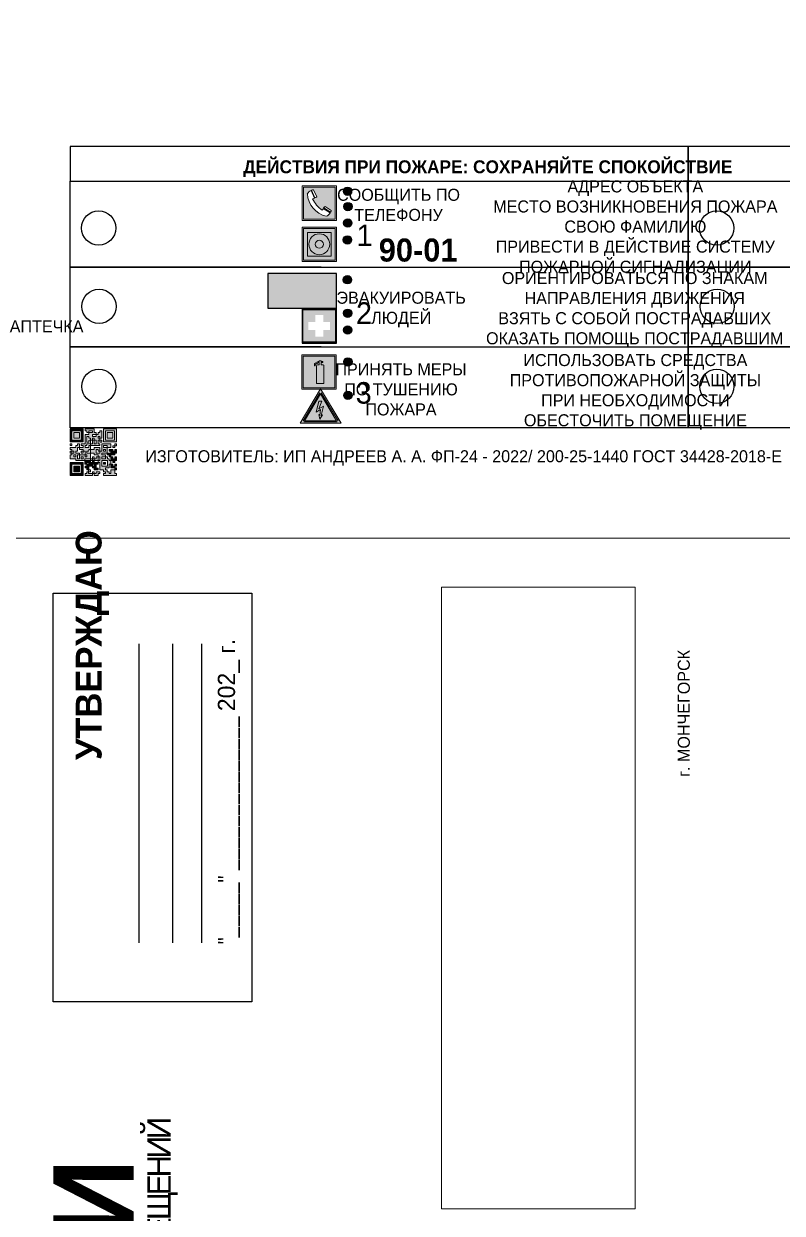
# Model space of a CAD drawing. Header units: millimetres. Extents: x 13810 to 67229, y 12374 to 21950.
# Drawn here: x 27291.2 to 27467.6, y 14785.5 to 15062 of the extents above; entities that cross this region are included whole.
import ezdxf

# ---------------------------------------------------------------- set-up
doc = ezdxf.new("R2010")
doc.units = ezdxf.units.MM
doc.styles.add('обычный', font='arial.ttf')
picture_1 = doc.add_image_def('image1.jpg', size_in_pixel=(337, 105))

# ---------------------------------------------------------------- blocks, each defined once
blk = doc.blocks.new('A$C3E6D3DDE')
at = {"lineweight": 5}
h = blk.add_hatch(color=40, dxfattribs=at)
h.paths.add_polyline_path([(24.1, 1.45), (16.46, -11.35), (31.74, -11.35)])
h.paths.add_polyline_path([(24.09, -0.46), (30.03, -10.41), (18.14, -10.41)], flags=16)
h.paths.add_polyline_path([(24.54, -3.08), (23.41, -6.02), (25.13, -5.01), (24.33, -8.5), (24.82, -8.27), (23.79, -9.86), (23.4, -8.04), (23.8, -8.43), (24.04, -6.29), (22.39, -7.25), (23.44, -3.08)], flags=0)
h = blk.add_hatch(color=256, dxfattribs=at)
h.paths.add_polyline_path([(24.37, 0.03, 0.567511), (23.82, 0.03), (17.59, -10.4, 0.582454), (17.86, -10.88), (30.32, -10.88, 0.582149), (30.6, -10.4)])
h.paths.add_polyline_path([(24.09, -0.46), (18.14, -10.41), (30.03, -10.41)], flags=16)
h.paths.add_polyline_path([(24.54, -3.08), (23.41, -6.02), (25.13, -5.01), (24.33, -8.5), (24.82, -8.27), (23.79, -9.86), (23.4, -8.04), (23.8, -8.43), (24.04, -6.29), (22.39, -7.25), (23.44, -3.08)], flags=0)
h = blk.add_hatch(color=40, dxfattribs=at)
h.paths.add_polyline_path([(24.09, -0.46), (18.14, -10.41), (30.03, -10.41)])
h.paths.add_polyline_path([(24.82, -8.27), (23.79, -9.86), (23.4, -8.04), (23.8, -8.43), (24.04, -6.29), (22.39, -7.25), (23.44, -3.08), (24.54, -3.08), (23.41, -6.02), (25.13, -5.01), (24.33, -8.5)], flags=16)
at = {"color": 40, "lineweight": 5}
for p, q in [((16.46, -11.35), (24.1, 1.45)), ((24.1, 1.45), (31.74, -11.35))]:
    blk.add_line(p, q, dxfattribs=at)
at = {"lineweight": 5}
for p, q in [((17.59, -10.4), (23.82, 0.03)), ((24.37, 0.03), (30.6, -10.4)), ((18.14, -10.41), (24.09, -0.46)), ((23.44, -3.08), (22.39, -7.25)), ((23.41, -6.02), (24.54, -3.08)), ((24.54, -3.08), (23.44, -3.08)), ((24.09, -0.46), (30.03, -10.41)), ((22.39, -7.25), (24.04, -6.29)), ((23.8, -8.43), (23.4, -8.04)), ((23.4, -8.04), (23.79, -9.86)), ((25.13, -5.01), (23.41, -6.02)), ((23.79, -9.86), (24.82, -8.27)), ((24.04, -6.29), (23.8, -8.43)), ((24.33, -8.5), (25.13, -5.01)), ((24.82, -8.27), (24.33, -8.5)), ((17.86, -10.88), (30.32, -10.88)), ((18.14, -10.41), (30.03, -10.41))]:
    blk.add_line(p, q, dxfattribs=at)
at = {"color": 50, "lineweight": 5}
blk.add_line((31.74, -11.35), (16.46, -11.35), dxfattribs=at)
blk = doc.blocks.new('A$C456E1F9C')
at = {"lineweight": 5}
h = blk.add_hatch(color=242, dxfattribs=at)
h.paths.add_polyline_path([(0.51, -1.47), (0.51, -13.26), (12.29, -13.26), (12.29, -1.47)])
h.paths.add_polyline_path([(5.42, -4.95, -0.254479), (4.78, -5.4), (3.52, -2.53, -0.209735), (4.23, -2.4)], flags=16)
h.paths.add_polyline_path([(8.53, -8.6), (10.87, -10.17), (10.54, -10.76), (8.03, -9.13, -0.192251)], flags=16)
h.paths.add_polyline_path([(4.61, -5.49, 0.005518), (3.87, -5.72, 0.128647), (7.49, -10.01, 0.00809), (7.83, -9.33), (10.47, -10.97, -0.16736), (8.99, -12.25, -0.327862), (1.95, -3.95, -0.166952), (3.36, -2.62)], flags=16)
at = {"color": 242, "lineweight": 5}
for p, q in [((0, -13.77), (0, -0.97)), ((12.8, -0.97), (0, -0.97)), ((4.61, -5.49), (3.36, -2.62)), ((3.52, -2.53), (4.78, -5.4)), ((4.23, -2.4), (5.42, -4.95)), ((12.8, -13.77), (12.8, -0.97)), ((10.81, -10.12), (8.53, -8.6)), ((7.83, -9.33), (10.47, -10.97)), ((8.03, -9.13), (10.54, -10.76)), ((10.54, -10.76), (10.8, -10.3)), ((10.8, -10.3), (10.81, -10.12)), ((0, -13.77), (12.8, -13.77))]:
    blk.add_line(p, q, dxfattribs=at)
blk.add_lwpolyline([(0.51, -1.47), (12.29, -1.47), (12.29, -13.26), (0.51, -13.26)], close=True, dxfattribs=at)
for centre, radius, start, end in [((4.59, -5.34), 2.99, 114.2845, 152.1974), ((11.12, -3.31), 9.19, 183.9915, 256.6009), ((4.02, -3.27), 0.891, 76.3284, 123.7092), ((14.98, -39.1), 35.17, 107.1487, 108.4135), ((13.86, -0.94), 11.08, 205.5536, 234.8762), ((4.68, -4.59), 0.824, 276.9621, 334.0723), ((8.94, -9.5), 0.989, 114.4092, 157.9388), ((-13.31, 0.8), 23.44, 332.5487, 334.4027), ((7.87, -9.46), 3, 291.9291, 329.9329)]:
    blk.add_arc(centre, radius, start, end, dxfattribs=at)
blk = doc.blocks.new('A$C54414219')
at = {"true_color": 0xffffff}
h = blk.add_hatch(color=7, dxfattribs=at)
h.paths.add_polyline_path([(2.39, -9.45), (2.39, -18.3), (11.23, -18.3), (11.23, -9.45)], flags=0)
h.paths.add_polyline_path([(10.71, -13.87, -1), (2.92, -13.87, -1)], flags=0)
h.paths.add_polyline_path([(8.3, -13.87, -1), (5.33, -13.87, -1)], flags=0)
h.paths.add_polyline_path([(0.41, -7.47), (0.41, -20.27), (13.21, -20.27), (13.21, -7.47)])
h.paths.add_polyline_path([(0.92, -19.77), (12.71, -19.77), (12.71, -7.98), (0.92, -7.98)], flags=16)
h.paths.add_polyline_path([(11.23, -9.45), (11.23, -18.3), (2.39, -18.3), (2.39, -9.45)], flags=0)
at = {"lineweight": 5}
h = blk.add_hatch(color=242, dxfattribs=at)
h.paths.add_polyline_path([(12.71, -7.98), (0.92, -7.98), (0.92, -19.77), (12.71, -19.77)])
h.paths.add_polyline_path([(11.23, -18.3), (2.39, -18.3), (2.39, -9.45), (11.23, -9.45)], flags=16)
h.paths.add_polyline_path([(10.71, -13.87, -1), (2.92, -13.87, -1)], flags=0)
h.paths.add_polyline_path([(8.3, -13.87, -1), (5.33, -13.87, -1)], flags=0)
at = {"true_color": 0xffffff}
h = blk.add_hatch(color=7, dxfattribs=at)
h.paths.add_polyline_path([(2.39, -9.45), (2.39, -18.3), (11.23, -18.3), (11.23, -9.45)])
h.paths.add_polyline_path([(10.71, -13.87, -1), (2.92, -13.87, -1)], flags=16)
h.paths.add_polyline_path([(8.3, -13.87, -1), (5.33, -13.87, -1)], flags=0)
at = {"lineweight": 5}
h = blk.add_hatch(color=242, dxfattribs=at)
h.paths.add_polyline_path([(2.92, -13.87, 1), (10.71, -13.87, 1)])
h.paths.add_polyline_path([(8.3, -13.87, -1), (5.33, -13.87, -1)], flags=16)
at = {"color": 242, "lineweight": 5}
for p, q in [((0.41, -20.27), (0.41, -7.47)), ((0.41, -7.47), (13.21, -7.47)), ((0.41, -7.47), (13.21, -7.47)), ((13.21, -20.27), (13.21, -7.47)), ((0.41, -20.27), (13.21, -20.27))]:
    blk.add_line(p, q, dxfattribs=at)
for points in [[(0.92, -7.98), (12.71, -7.98), (12.71, -19.77), (0.92, -19.77)], [(2.39, -9.45), (11.23, -9.45), (11.23, -18.3), (2.39, -18.3)]]:
    blk.add_lwpolyline(points, close=True, dxfattribs=at)
for radius in [3.89, 1.49]:
    blk.add_circle((6.81, -13.87), radius, dxfattribs=at)
blk = doc.blocks.new('A$C32E8229D')
at = {"true_color": 0xffffff}
blk.add_hatch(color=7, dxfattribs=at).paths.add_polyline_path([(0, 0), (0, -8), (16, -8), (16, 0)])
h = blk.add_hatch(color=126)
h.paths.add_polyline_path([(0.2, -0.2), (15.8, -0.2), (15.8, -7.8), (0.2, -7.8)])
h.paths.add_polyline_path([(13.49, -2.05), (12.08, -2.05), (11.37, -2.63, 0.162397), (11.29, -2.84), (11.29, -3.63), (10.35, -3.63), (10.35, -4.05), (11.68, -4.05), (11.68, -3.48), (12.26, -4.28), (11.29, -5.1), (11.29, -6.78), (11.85, -6.78), (11.85, -5.44), (12.8, -4.64), (12.8, -5.94), (14.46, -5.94), (14.46, -5.39), (13.45, -5.39), (13.45, -3.97), (12.46, -2.59), (13.15, -2.59), (13.69, -3.34), (14.18, -3)], flags=16)
h.paths.add_polyline_path([(10.74, -1.82, 1), (11.8, -1.82, 1)], flags=16)
h.paths.add_polyline_path([(9.39, -3.59), (5.99, -3.59), (6.56, -3.03), (5.91, -3.03), (5.1, -3.83), (5.91, -4.64), (6.56, -4.64), (5.99, -4.09), (9.39, -4.09)], flags=16)
h.paths.add_polyline_path([(4.29, -1.08), (1.72, -1.08), (1.72, -6.6), (4.29, -6.6)], flags=16)
at = {"color": 126}
blk.add_lwpolyline([(16, -8), (0, -8), (0, 0), (16, 0)], close=True, dxfattribs=at)
blk = doc.blocks.new('A$C18900ED3')
h = blk.add_hatch(color=126)
h.paths.add_polyline_path([(-0.18, -0.18), (-7.02, -0.18), (-7.02, -7.02), (-0.18, -7.02)])
h.paths.add_polyline_path([(-5.89, -4.46), (-5.89, -2.77), (-4.46, -2.77), (-4.46, -1.31), (-2.77, -1.31), (-2.77, -2.77), (-1.33, -2.77), (-1.33, -4.46), (-2.77, -4.46), (-2.77, -5.89), (-4.46, -5.89), (-4.46, -4.46)], flags=16)
at = {"color": 126}
for p, q in [((-7.2, 0), (-7.2, -7.2)), ((0, 0), (-7.2, 0)), ((0, -7.2), (0, 0)), ((-7.02, -7.02), (-7.02, -0.18)), ((-7.02, -0.18), (-0.18, -0.18)), ((-0.18, -0.18), (-0.18, -7.02)), ((-7.2, -7.2), (0, -7.2)), ((-0.18, -7.02), (-7.02, -7.02))]:
    blk.add_line(p, q, dxfattribs=at)
blk = doc.blocks.new('A$C3AD82952')
at = {"true_color": 0xf5f5ff}
h = blk.add_hatch(color=7, dxfattribs=at)
h.dxf.hatch_style = 1
h.paths.add_polyline_path([(8.21, 8.73, 0.414214), (7.89, 9.05), (7.22, 9.05), (7.22, 9.92), (7.59, 9.92, 1), (7.57, 10.36), (7.22, 10.36), (7.22, 10.6), (6.43, 10.6), (6.43, 10.36), (6.01, 10.36), (4.74, 9.59), (4.74, 8.69), (4.98, 8.73), (4.98, 9.26), (6.12, 9.91), (6.43, 9.91), (6.43, 9.05), (5.76, 9.05, 0.414214), (5.44, 8.73), (5.44, 2.2), (8.21, 2.2)], flags=0)
h.paths.add_polyline_path([(12.8, 12.8), (0, 12.8), (0, 0), (12.8, 0)])
h.paths.add_polyline_path([(0.51, 12.29), (12.29, 12.29), (12.29, 0.51), (0.51, 0.51)], flags=16)
h.paths.add_polyline_path([(4.74, 9.59), (6.01, 10.36), (6.43, 10.36), (6.43, 10.6), (7.22, 10.6), (7.22, 10.36), (7.59, 10.36, -0.94586), (7.59, 9.92), (7.22, 9.92), (7.22, 9.05), (7.89, 9.05, -0.414214), (8.21, 8.73), (8.21, 2.2), (5.44, 2.2), (5.44, 8.73, -0.414214), (5.76, 9.05), (6.43, 9.05), (6.43, 9.91), (6.12, 9.91), (4.98, 9.26), (4.98, 8.73), (4.74, 8.69)], flags=0)
h = blk.add_hatch(color=242)
h.dxf.hatch_style = 1
h.paths.add_polyline_path([(12.29, 12.29), (0.51, 12.29), (0.51, 0.51), (12.29, 0.51)])
h.paths.add_polyline_path([(4.74, 8.69), (4.74, 9.59), (6.01, 10.36), (6.43, 10.36), (6.43, 10.6), (7.22, 10.6), (7.22, 10.36), (7.59, 10.36, -0.94586), (7.59, 9.92), (7.22, 9.92), (7.22, 9.05), (7.89, 9.05, -0.414214), (8.21, 8.73), (8.21, 2.2), (5.44, 2.2), (5.44, 8.73, -0.414214), (5.76, 9.05), (6.43, 9.05), (6.43, 9.91), (6.12, 9.91), (4.98, 9.26), (4.98, 8.73)], flags=16)
h = blk.add_hatch(color=7, dxfattribs=at)
h.dxf.hatch_style = 1
h.paths.add_polyline_path([(8.21, 8.73, 0.414214), (7.89, 9.05), (7.22, 9.05), (7.22, 9.92), (7.59, 9.92, 1), (7.57, 10.36), (7.22, 10.36), (7.22, 10.6), (6.43, 10.6), (6.43, 10.36), (6.01, 10.36), (4.74, 9.59), (4.74, 8.69), (4.98, 8.73), (4.98, 9.26), (6.12, 9.91), (6.43, 9.91), (6.43, 9.05), (5.76, 9.05, 0.414214), (5.44, 8.73), (5.44, 2.2), (8.21, 2.2)])
at = {"color": 242, "lineweight": 5}
for p, q in [((0, 0), (0, 12.8)), ((0, 12.8), (12.8, 12.8)), ((6.01, 10.36), (4.74, 9.59)), ((4.74, 9.59), (4.74, 8.69)), ((4.98, 9.26), (6.12, 9.91)), ((4.98, 8.73), (4.98, 9.26)), ((5.76, 9.05), (6.43, 9.05)), ((6.01, 10.36), (6.43, 10.36)), ((6.12, 9.91), (6.43, 9.91)), ((7.22, 10.6), (6.43, 10.6)), ((6.43, 10.6), (6.43, 10.36)), ((6.43, 9.91), (6.43, 9.05)), ((7.22, 10.36), (7.22, 10.6)), ((7.59, 10.36), (7.22, 10.36)), ((7.22, 9.05), (7.22, 9.92)), ((7.59, 9.92), (7.22, 9.92)), ((7.89, 9.05), (7.22, 9.05)), ((12.8, 0), (12.8, 12.8)), ((4.74, 8.69), (4.98, 8.73)), ((5.44, 2.2), (5.44, 8.73)), ((8.21, 2.2), (8.21, 8.73)), ((0, 0), (12.8, 0)), ((5.44, 2.2), (8.21, 2.2))]:
    blk.add_line(p, q, dxfattribs=at)
blk.add_lwpolyline([(0.51, 12.29), (12.29, 12.29), (12.29, 0.51), (0.51, 0.51)], close=True, dxfattribs=at)
for centre, radius, start, end in [((5.76, 8.73), 0.32, 90, 180), ((7.58, 10.14), 0.223, 273.1875, 86.8125), ((7.89, 8.73), 0.32, 0, 90)]:
    blk.add_arc(centre, radius, start, end, dxfattribs=at)
blk = doc.blocks.new('QR')
at = {"lineweight": 0}
h = blk.add_hatch(color=256, dxfattribs=at)
h.dxf.hatch_style = 1
h.paths.add_polyline_path([(9241.16, 2687.38), (9242.01, 2687.38), (9242.01, 2687.83), (9241.59, 2687.83), (9241.59, 2688.68), (9239.45, 2688.68), (9239.45, 2688.25), (9239.86, 2688.25), (9239.86, 2687.83), (9240.29, 2687.83), (9240.29, 2688.25), (9241.16, 2688.25), (9241.16, 2687.83), (9240.29, 2687.83), (9240.29, 2687.38), (9239.45, 2687.38), (9239.45, 2685.22), (9238.57, 2685.22), (9238.57, 2684.8), (9239.02, 2684.8), (9239.02, 2684.37), (9238.13, 2684.37), (9238.13, 2683.92), (9239.02, 2683.92), (9239.02, 2683.5), (9239.44, 2683.5), (9239.44, 2682.64), (9239.87, 2682.64), (9239.87, 2682.18), (9239.44, 2682.18), (9239.44, 2682.64), (9238.13, 2682.64), (9238.13, 2681.76), (9237.71, 2681.76), (9237.71, 2682.64), (9238.13, 2682.64), (9238.13, 2683.07), (9237.27, 2683.07), (9237.27, 2683.51), (9237.71, 2683.51), (9237.71, 2684.37), (9238.13, 2684.37), (9238.13, 2685.22), (9237.71, 2685.22), (9237.71, 2684.8), (9237.28, 2684.8), (9237.28, 2684.38), (9235.98, 2684.38), (9235.98, 2683.92), (9236.4, 2683.92), (9236.4, 2683.49), (9236.84, 2683.49), (9236.84, 2683.07), (9236.4, 2683.07), (9236.4, 2682.64), (9235.98, 2682.64), (9235.98, 2681.76), (9237.29, 2681.76), (9237.29, 2681.33), (9239.43, 2681.33), (9239.43, 2681.76), (9240.74, 2681.76), (9240.74, 2683.05), (9239.87, 2683.05), (9239.87, 2683.5), (9240.29, 2683.5), (9240.29, 2683.91), (9240.74, 2683.91), (9240.74, 2684.81), (9240.29, 2684.81), (9240.29, 2684.79), (9240.29, 2684.37), (9239.45, 2684.37), (9239.45, 2684.8), (9239.87, 2684.8), (9239.87, 2685.21), (9240.74, 2685.21), (9240.74, 2686.1), (9240.29, 2686.1), (9240.29, 2685.64), (9239.86, 2685.64), (9239.86, 2686.95), (9240.29, 2686.95), (9240.29, 2686.52), (9240.74, 2686.52), (9240.74, 2686.1), (9241.16, 2686.1), (9241.16, 2686.53), (9241.59, 2686.53), (9241.59, 2686.1), (9242.02, 2686.1), (9242.02, 2685.21), (9241.59, 2685.21), (9241.59, 2686.1), (9241.16, 2686.1), (9241.16, 2685.21), (9240.74, 2685.21), (9240.74, 2684.81), (9242.89, 2684.81), (9242.89, 2685.22), (9242.47, 2685.22), (9242.47, 2686.11), (9242.89, 2686.11), (9242.89, 2686.52), (9242.46, 2686.52), (9242.46, 2686.95), (9242.89, 2686.95), (9242.89, 2686.52), (9243.32, 2686.52), (9243.32, 2688.26), (9242.9, 2688.26), (9242.9, 2687.83), (9242.47, 2687.83), (9242.47, 2687.38), (9242.01, 2687.38), (9242.01, 2686.94), (9241.16, 2686.94)])
h.paths.add_polyline_path([(9239.02, 2682.18), (9239.02, 2681.76), (9238.54, 2681.76), (9238.54, 2682.18)], flags=16)
h.paths.add_polyline_path([(9237.27, 2682.65), (9237.27, 2682.19), (9236.83, 2682.19), (9236.83, 2682.65)], flags=16)
h = blk.add_hatch(color=256, dxfattribs=at)
h.dxf.hatch_style = 1
h.paths.add_polyline_path([(9238.15, 2687.83), (9236.83, 2687.83), (9236.83, 2686.52), (9238.15, 2686.52)], flags=0)
h.paths.add_polyline_path([(9239.01, 2685.65), (9239.01, 2688.68), (9235.98, 2688.68), (9235.98, 2685.65)])
h.paths.add_polyline_path([(9236.41, 2686.1), (9236.41, 2688.26), (9238.56, 2688.26), (9238.56, 2686.1)], flags=16)
h.paths.add_polyline_path([(9236.83, 2686.52), (9236.83, 2687.83), (9238.15, 2687.83), (9238.15, 2686.52)], flags=0)
h = blk.add_hatch(color=256, dxfattribs=at)
h.dxf.hatch_style = 1
h.paths.add_polyline_path([(9238.15, 2686.52), (9238.15, 2687.83), (9236.83, 2687.83), (9236.83, 2686.52)])
h.paths.add_polyline_path([(9245.91, 2686.52), (9245.91, 2687.83), (9244.59, 2687.83), (9244.59, 2686.52)], flags=0)
h.paths.add_polyline_path([(9246.77, 2685.65), (9246.77, 2688.68), (9243.74, 2688.68), (9243.74, 2685.65)])
h.paths.add_polyline_path([(9244.17, 2686.1), (9244.17, 2688.26), (9246.32, 2688.26), (9246.32, 2686.1)], flags=16)
h.paths.add_polyline_path([(9244.59, 2686.52), (9244.59, 2687.83), (9245.91, 2687.83), (9245.91, 2686.52)], flags=0)
h = blk.add_hatch(color=256, dxfattribs=at)
h.dxf.hatch_style = 1
h.paths.add_polyline_path([(9243.32, 2686.11), (9242.89, 2686.11), (9242.89, 2685.64), (9243.32, 2685.64)])
h.paths.add_polyline_path([(9239.02, 2683.07), (9239.02, 2683.5), (9238.56, 2683.5), (9238.56, 2683.07)])
h.paths.add_polyline_path([(9236.4, 2684.8), (9236.4, 2685.22), (9235.98, 2685.22), (9235.98, 2684.8)])
h.paths.add_polyline_path([(9236.4, 2683.07), (9236.4, 2683.49), (9235.98, 2683.49), (9235.98, 2683.07)])
h = blk.add_hatch(color=256, dxfattribs=at)
h.dxf.hatch_style = 1
h.paths.add_polyline_path([(9240.75, 2681.76), (9240.75, 2681.35), (9241.17, 2681.35), (9241.17, 2681.76)])
h.paths.add_polyline_path([(9241.6, 2682.18), (9241.17, 2682.18), (9241.17, 2681.76), (9241.6, 2681.76)])
h.paths.add_polyline_path([(9242.47, 2681.34), (9242.47, 2682.19), (9242.02, 2682.19), (9242.02, 2681.76), (9241.6, 2681.76), (9241.6, 2681.34)])
h.paths.add_polyline_path([(9239.87, 2678.3), (9239.44, 2678.3), (9239.44, 2677.89), (9241.17, 2677.89), (9241.17, 2678.3), (9240.28, 2678.3), (9240.28, 2678.73), (9239.87, 2678.73)])
h.paths.add_polyline_path([(9240.75, 2678.73), (9240.75, 2679.19), (9240.28, 2679.19), (9240.28, 2678.73)])
h.paths.add_polyline_path([(9241.6, 2678.73), (9241.17, 2678.73), (9241.17, 2678.3), (9241.6, 2678.3)])
h.paths.add_polyline_path([(9242.02, 2678.3), (9241.6, 2678.3), (9241.6, 2677.89), (9242.48, 2677.89), (9242.48, 2678.31), (9242.9, 2678.31), (9242.9, 2678.73), (9242.02, 2678.73)])
h.paths.add_polyline_path([(9246.36, 2684.37), (9246.36, 2684.79), (9245.93, 2684.79), (9245.93, 2684.37)])
h.paths.add_polyline_path([(9246.78, 2685.2), (9246.36, 2685.2), (9246.36, 2684.79), (9246.78, 2684.79)])
h.paths.add_polyline_path([(9245.91, 2687.83), (9244.59, 2687.83), (9244.59, 2686.52), (9245.91, 2686.52)])
h = blk.add_hatch(color=256, dxfattribs=at)
h.dxf.hatch_style = 1
h.paths.add_polyline_path([(9243.32, 2682.64), (9243.32, 2683.07), (9244.62, 2683.07), (9244.62, 2684.37), (9243.74, 2684.37), (9243.74, 2684.8), (9244.62, 2684.8), (9244.62, 2684.37), (9245.48, 2684.37), (9245.48, 2685.22), (9243.32, 2685.22), (9243.32, 2683.5), (9242.89, 2683.5), (9242.89, 2683.06), (9242.01, 2683.06), (9242.01, 2683.91), (9242.47, 2683.91), (9242.47, 2683.5), (9242.89, 2683.5), (9242.89, 2684.38), (9241.59, 2684.38), (9241.59, 2683.91), (9240.74, 2683.91), (9240.74, 2683.05), (9241.59, 2683.05), (9241.59, 2682.64), (9242.47, 2682.64), (9242.47, 2682.19), (9242.91, 2682.19), (9242.91, 2681.34), (9242.48, 2681.34), (9242.48, 2680.91), (9242.91, 2680.91), (9242.91, 2679.17), (9243.75, 2679.17), (9243.75, 2678.73), (9244.2, 2678.73), (9244.2, 2678.3), (9243.75, 2678.3), (9243.75, 2677.88), (9246.78, 2677.88), (9246.78, 2678.3), (9246.35, 2678.3), (9246.35, 2679.19), (9245.48, 2679.19), (9245.48, 2678.31), (9245.05, 2678.31), (9245.05, 2678.73), (9244.62, 2678.73), (9244.62, 2679.19), (9244.2, 2679.19), (9244.2, 2679.61), (9245.05, 2679.61), (9245.05, 2680.46), (9245.48, 2680.46), (9245.48, 2681.34), (9245.04, 2681.34), (9245.04, 2681.76), (9244.63, 2681.76), (9244.63, 2682.19), (9244.21, 2682.19), (9244.21, 2681.76), (9243.32, 2681.76), (9243.32, 2682.19), (9244.21, 2682.19), (9244.21, 2682.64)])
h.paths.add_polyline_path([(9243.75, 2683.49), (9243.75, 2683.92), (9244.21, 2683.92), (9244.21, 2683.49)], flags=16)
h.paths.add_polyline_path([(9243.32, 2681.34), (9244.63, 2681.34), (9244.63, 2680.04), (9243.32, 2680.04)], flags=16)
h.paths.add_polyline_path([(9243.76, 2680.89), (9244.18, 2680.89), (9244.18, 2680.48), (9243.76, 2680.48)], flags=0)
h = blk.add_hatch(color=256, dxfattribs=at)
h.dxf.hatch_style = 1
h.paths.add_polyline_path([(9246.36, 2683.07), (9246.78, 2683.07), (9246.78, 2683.92), (9246.36, 2683.92), (9246.36, 2683.49), (9245.92, 2683.49), (9245.92, 2683.92), (9245.06, 2683.92), (9245.06, 2683.49), (9245.48, 2683.49), (9245.48, 2683.07), (9244.62, 2683.07), (9244.62, 2682.65), (9245.05, 2682.65), (9245.05, 2682.18), (9245.48, 2682.18), (9245.48, 2682.65), (9246.36, 2682.65)])
h.paths.add_polyline_path([(9246.78, 2682.18), (9246.36, 2682.18), (9246.36, 2681.75), (9245.92, 2681.75), (9245.92, 2682.18), (9245.48, 2682.18), (9245.48, 2681.34), (9245.48, 2681.34), (9245.94, 2681.34), (9245.94, 2680.91), (9246.36, 2680.91), (9246.36, 2681.34), (9246.78, 2681.34)])
h = blk.add_hatch(color=256, dxfattribs=at)
h.dxf.hatch_style = 1
h.paths.add_polyline_path([(9235.98, 2680.9), (9235.98, 2677.86), (9239.02, 2677.86), (9239.02, 2680.9)])
h.paths.add_polyline_path([(9238.57, 2680.48), (9238.57, 2678.32), (9236.41, 2678.32), (9236.41, 2680.48)], flags=16)
h.paths.add_polyline_path([(9238.15, 2680.05), (9238.15, 2678.74), (9236.83, 2678.74), (9236.83, 2680.05)], flags=0)
h = blk.add_hatch(color=256, dxfattribs=at)
h.dxf.hatch_style = 1
h.paths.add_polyline_path([(9238.15, 2680.05), (9236.83, 2680.05), (9236.83, 2678.74), (9238.15, 2678.74)])
h = blk.add_hatch(color=256, dxfattribs=at)
h.dxf.hatch_style = 1
h.paths.add_polyline_path([(9242.02, 2680.46), (9242.48, 2680.46), (9242.48, 2680.91), (9241.58, 2680.91), (9241.58, 2681.35), (9241.17, 2681.35), (9241.17, 2680.91), (9240.75, 2680.91), (9240.75, 2681.33), (9239.43, 2681.33), (9239.43, 2680.46), (9239.86, 2680.46), (9239.86, 2680.92), (9240.3, 2680.92), (9240.3, 2680.46), (9239.86, 2680.46), (9239.86, 2680.04), (9239.44, 2680.04), (9239.44, 2679.62), (9239.86, 2679.62), (9239.86, 2679.19), (9240.29, 2679.19), (9240.29, 2680.03), (9241.18, 2680.03), (9241.18, 2680.47), (9241.6, 2680.47), (9241.6, 2680.03), (9241.18, 2680.03), (9241.18, 2679.61), (9241.6, 2679.61), (9241.6, 2679.19), (9242.47, 2679.19), (9242.47, 2679.6), (9242.02, 2679.6)])
h = blk.add_hatch(color=256, dxfattribs=at)
h.dxf.hatch_style = 1
h.paths.add_polyline_path([(9244.18, 2680.48), (9244.18, 2680.89), (9243.76, 2680.89), (9243.76, 2680.48)])
h = blk.add_hatch(color=256, dxfattribs=at)
h.dxf.hatch_style = 1
h.paths.add_polyline_path([(9245.93, 2680.04), (9245.93, 2680.46), (9245.48, 2680.46), (9245.48, 2679.62), (9246.35, 2679.62), (9246.35, 2680.04)])
h.paths.add_polyline_path([(9246.78, 2680.04), (9246.78, 2680.46), (9246.35, 2680.46), (9246.35, 2680.04)])
h.paths.add_polyline_path([(9246.78, 2679.18), (9246.78, 2679.62), (9246.35, 2679.62), (9246.35, 2679.18)])
for points in [[(9237.71, 2685.22), (9238.13, 2685.22), (9238.13, 2684.37), (9237.71, 2684.37), (9237.71, 2683.51), (9237.27, 2683.51), (9237.27, 2683.07), (9238.13, 2683.07), (9238.13, 2682.64), (9237.71, 2682.64), (9237.71, 2681.76), (9238.13, 2681.76), (9238.13, 2682.64), (9239.44, 2682.64), (9239.44, 2683.5), (9239.02, 2683.5), (9239.02, 2683.07), (9238.56, 2683.07), (9238.56, 2683.5), (9239.02, 2683.5), (9239.02, 2683.92), (9238.13, 2683.92), (9238.13, 2684.37), (9239.02, 2684.37), (9239.02, 2684.8), (9238.57, 2684.8), (9238.57, 2685.22), (9239.45, 2685.22), (9239.45, 2687.38), (9240.29, 2687.38), (9240.29, 2687.83), (9239.86, 2687.83), (9239.86, 2688.25), (9239.45, 2688.25), (9239.45, 2688.68), (9241.59, 2688.68), (9241.59, 2687.83), (9242.01, 2687.83), (9242.01, 2687.38), (9242.47, 2687.38), (9242.47, 2687.83), (9242.9, 2687.83), (9242.9, 2688.26), (9243.32, 2688.26), (9243.32, 2686.52), (9242.89, 2686.52), (9242.89, 2686.11), (9243.32, 2686.11), (9243.32, 2685.64), (9242.89, 2685.64), (9242.89, 2686.11), (9242.47, 2686.11), (9242.47, 2685.22), (9242.89, 2685.22), (9242.89, 2684.81), (9240.74, 2684.81), (9240.74, 2683.91), (9241.59, 2683.91), (9241.59, 2684.38), (9242.89, 2684.38), (9242.89, 2683.5), (9242.47, 2683.5), (9242.47, 2683.91), (9242.01, 2683.91), (9242.01, 2683.06), (9242.89, 2683.06), (9242.89, 2683.5), (9243.32, 2683.5), (9243.32, 2685.22), (9245.48, 2685.22), (9245.48, 2684.37), (9244.62, 2684.37), (9244.62, 2683.07), (9245.48, 2683.07), (9245.48, 2683.49), (9245.06, 2683.49), (9245.06, 2683.92), (9245.92, 2683.92), (9245.92, 2683.49), (9246.36, 2683.49), (9246.36, 2683.92), (9246.78, 2683.92), (9246.78, 2683.07), (9246.36, 2683.07), (9246.36, 2682.65), (9245.48, 2682.65), (9245.48, 2682.18), (9245.92, 2682.18), (9245.92, 2681.75), (9246.36, 2681.75), (9246.36, 2682.18), (9246.78, 2682.18), (9246.78, 2681.34), (9246.36, 2681.34), (9246.36, 2680.91), (9245.94, 2680.91), (9245.94, 2681.34), (9245.48, 2681.34), (9245.48, 2680.46), (9245.93, 2680.46), (9245.93, 2680.04), (9246.35, 2680.04), (9246.35, 2680.46), (9246.78, 2680.46), (9246.78, 2680.04), (9246.78, 2680.04), (9246.35, 2680.04), (9246.35, 2679.62), (9246.78, 2679.62), (9246.78, 2679.18), (9246.35, 2679.18), (9246.35, 2678.3), (9246.78, 2678.3), (9246.78, 2677.88), (9243.75, 2677.88), (9243.75, 2678.3), (9244.2, 2678.3), (9244.2, 2678.73), (9243.75, 2678.73), (9243.75, 2679.17), (9242.91, 2679.17), (9242.91, 2680.91), (9242.48, 2680.91), (9242.48, 2680.46), (9242.02, 2680.46), (9242.02, 2679.6), (9242.47, 2679.6), (9242.47, 2679.19), (9241.6, 2679.19), (9241.6, 2679.61), (9241.18, 2679.61), (9241.18, 2680.03), (9240.29, 2680.03), (9240.29, 2679.19), (9240.75, 2679.19), (9240.75, 2678.73), (9240.28, 2678.73), (9240.28, 2678.3), (9241.17, 2678.3), (9241.17, 2678.73), (9241.6, 2678.73), (9241.6, 2678.3), (9242.02, 2678.3), (9242.02, 2678.73), (9242.9, 2678.73), (9242.9, 2678.31), (9242.48, 2678.31), (9242.48, 2677.89), (9241.6, 2677.89), (9241.6, 2678.3), (9241.17, 2678.3), (9241.17, 2677.89), (9239.44, 2677.89), (9239.44, 2678.3), (9239.87, 2678.3), (9239.87, 2678.73), (9240.28, 2678.73), (9240.28, 2679.19), (9240.29, 2679.19), (9239.86, 2679.19), (9239.86, 2679.62), (9239.44, 2679.62), (9239.44, 2680.04), (9239.86, 2680.04), (9239.86, 2680.46), (9239.43, 2680.46), (9239.43, 2681.33), (9237.29, 2681.33), (9237.29, 2681.76), (9235.98, 2681.76), (9235.98, 2682.64), (9236.4, 2682.64), (9236.4, 2683.07), (9235.98, 2683.07), (9235.98, 2683.49), (9236.4, 2683.49), (9236.4, 2683.92), (9235.98, 2683.92), (9235.98, 2684.38), (9237.28, 2684.38), (9237.28, 2684.8), (9237.71, 2684.8), (9237.71, 2685.22), (9237.92, 2685.22)], [(9240.74, 2685.21), (9239.87, 2685.21), (9239.87, 2684.8), (9239.45, 2684.8), (9239.45, 2684.37), (9240.29, 2684.37), (9240.29, 2684.79), (9240.29, 2684.81), (9240.74, 2684.81), (9240.74, 2685.21), (9239.87, 2685.21)], [(9240.74, 2686.1), (9240.74, 2686.52), (9240.29, 2686.52), (9240.29, 2686.95), (9239.86, 2686.95), (9239.86, 2685.64), (9240.29, 2685.64), (9240.29, 2686.1), (9240.74, 2686.1), (9240.74, 2686.52)], [(9240.74, 2683.05), (9240.74, 2681.76), (9239.43, 2681.76), (9239.43, 2681.33), (9240.75, 2681.33), (9240.75, 2681.35), (9240.75, 2680.91), (9241.17, 2680.91), (9241.17, 2681.35), (9241.58, 2681.35), (9241.58, 2680.91), (9242.48, 2680.91), (9242.48, 2681.34), (9242.91, 2681.34), (9242.91, 2682.19), (9242.47, 2682.19), (9242.47, 2682.64), (9241.59, 2682.64), (9241.59, 2683.05), (9240.74, 2683.05)], [(9240.74, 2683.91), (9240.29, 2683.91), (9240.29, 2683.5), (9239.87, 2683.5), (9239.87, 2683.05), (9240.74, 2683.05), (9240.74, 2683.91)], [(9244.62, 2683.07), (9243.32, 2683.07), (9243.32, 2682.64), (9244.21, 2682.64), (9244.21, 2682.19), (9243.32, 2682.19), (9243.32, 2681.76), (9244.21, 2681.76), (9244.21, 2682.19), (9244.63, 2682.19), (9244.63, 2681.76), (9245.04, 2681.76), (9245.04, 2681.34), (9245.48, 2681.34)], [(9244.62, 2684.37), (9244.62, 2684.8), (9243.74, 2684.8), (9243.74, 2684.37), (9244.62, 2684.37)], [(9245.48, 2682.18), (9245.05, 2682.18), (9245.05, 2682.65), (9244.62, 2682.65), (9244.62, 2683.07)], [(9239.86, 2680.46), (9239.86, 2680.92), (9240.3, 2680.92), (9240.3, 2680.46), (9239.86, 2680.46)], [(9241.6, 2681.76), (9242.02, 2681.76), (9242.02, 2682.19), (9242.47, 2682.19), (9242.47, 2681.34), (9241.6, 2681.34), (9241.6, 2681.76)], [(9245.48, 2680.46), (9245.05, 2680.46), (9245.05, 2679.61), (9244.2, 2679.61), (9244.2, 2679.19), (9244.62, 2679.19), (9244.62, 2678.73), (9245.05, 2678.73), (9245.05, 2678.31), (9245.48, 2678.31), (9245.48, 2679.19), (9246.35, 2679.19), (9246.35, 2679.07)], [(9245.48, 2682.18), (9245.48, 2681.34)], [(9246.35, 2679.62), (9245.48, 2679.62), (9245.48, 2680.46)], [(9245.48, 2680.46), (9245.48, 2679.62), (9246.35, 2679.62), (9246.35, 2680.04), (9245.93, 2680.04), (9245.93, 2680.46), (9245.48, 2680.46), (9245.48, 2679.62)], [(9246.35, 2679.62), (9246.35, 2679.18)]]:
    blk.add_lwpolyline(points, dxfattribs=at)
for points in [[(9235.98, 2685.65), (9239.01, 2685.65), (9239.01, 2688.68), (9235.98, 2688.68)], [(9236.41, 2688.26), (9238.56, 2688.26), (9238.56, 2686.1), (9236.41, 2686.1)], [(9240.29, 2687.83), (9241.16, 2687.83), (9241.16, 2688.25), (9240.29, 2688.25)], [(9240.29, 2688.25), (9241.16, 2688.25), (9241.16, 2687.83), (9240.29, 2687.83)], [(9243.74, 2685.65), (9246.77, 2685.65), (9246.77, 2688.68), (9243.74, 2688.68)], [(9244.17, 2688.26), (9246.32, 2688.26), (9246.32, 2686.1), (9244.17, 2686.1)], [(9235.98, 2684.8), (9236.4, 2684.8), (9236.4, 2685.22), (9235.98, 2685.22)], [(9236.83, 2687.83), (9238.15, 2687.83), (9238.15, 2686.52), (9236.83, 2686.52)], [(9241.16, 2686.1), (9240.74, 2686.1), (9240.74, 2685.21), (9241.16, 2685.21)], [(9242.01, 2687.38), (9241.16, 2687.38), (9241.16, 2686.94), (9242.01, 2686.94)], [(9241.16, 2687.38), (9242.01, 2687.38), (9242.01, 2686.94), (9241.16, 2686.94)], [(9241.16, 2686.53), (9241.59, 2686.53), (9241.59, 2686.1), (9241.16, 2686.1)], [(9241.59, 2686.1), (9242.02, 2686.1), (9242.02, 2685.21), (9241.59, 2685.21)], [(9242.89, 2686.52), (9242.46, 2686.52), (9242.46, 2686.95), (9242.89, 2686.95)], [(9244.59, 2687.83), (9245.91, 2687.83), (9245.91, 2686.52), (9244.59, 2686.52)], [(9246.36, 2685.2), (9246.78, 2685.2), (9246.78, 2684.79), (9246.36, 2684.79)], [(9236.4, 2683.07), (9236.84, 2683.07), (9236.84, 2683.49), (9236.4, 2683.49)], [(9236.83, 2682.19), (9237.27, 2682.19), (9237.27, 2682.65), (9236.83, 2682.65)], [(9239.44, 2682.64), (9239.87, 2682.64), (9239.87, 2682.18), (9239.44, 2682.18)], [(9243.75, 2683.92), (9244.21, 2683.92), (9244.21, 2683.49), (9243.75, 2683.49)], [(9245.93, 2684.79), (9246.36, 2684.79), (9246.36, 2684.37), (9245.93, 2684.37)], [(9235.98, 2677.86), (9239.02, 2677.86), (9239.02, 2680.9), (9235.98, 2680.9)], [(9236.41, 2680.48), (9238.57, 2680.48), (9238.57, 2678.32), (9236.41, 2678.32)], [(9236.83, 2680.05), (9238.15, 2680.05), (9238.15, 2678.74), (9236.83, 2678.74)], [(9238.54, 2682.18), (9239.02, 2682.18), (9239.02, 2681.76), (9238.54, 2681.76)], [(9240.75, 2681.76), (9241.17, 2681.76), (9241.17, 2681.35), (9240.75, 2681.35)], [(9241.17, 2682.18), (9241.6, 2682.18), (9241.6, 2681.76), (9241.17, 2681.76)], [(9241.18, 2680.03), (9241.6, 2680.03), (9241.6, 2680.47), (9241.18, 2680.47)], [(9243.32, 2680.04), (9244.63, 2680.04), (9244.63, 2681.34), (9243.32, 2681.34)], [(9243.76, 2680.89), (9244.18, 2680.89), (9244.18, 2680.48), (9243.76, 2680.48)]]:
    blk.add_lwpolyline(points, close=True, dxfattribs=at)

msp = doc.modelspace()

# ---------------------------------------------------------------- hatches: boundary and pattern name
at = {"lineweight": 0}
h = msp.add_hatch(color=256, dxfattribs=at)
h.dxf.hatch_style = 1
h.paths.add_polyline_path([(27365.48, 15023.1, 1), (27367.42, 15023.1, 1)])
h = msp.add_hatch(color=256, dxfattribs=at)
h.dxf.hatch_style = 1
h.paths.add_polyline_path([(27365.59, 15019.52, 1), (27367.52, 15019.52, 1)])
h = msp.add_hatch(color=256, dxfattribs=at)
h.dxf.hatch_style = 1
h.paths.add_polyline_path([(27365.55, 15015.71, 1), (27367.48, 15015.71, 1)])
h = msp.add_hatch(color=256, dxfattribs=at)
h.dxf.hatch_style = 1
h.paths.add_polyline_path([(27365.47, 15011.78, 1), (27367.4, 15011.78, 1)])
h = msp.add_hatch(color=256, dxfattribs=at)
h.dxf.hatch_style = 1
h.paths.add_polyline_path([(27365.48, 15002.51, 1), (27367.41, 15002.51, 1)])
h = msp.add_hatch(color=256, dxfattribs=at)
h.dxf.hatch_style = 1
h.paths.add_polyline_path([(27365.52, 14994.73, 1), (27367.45, 14994.73, 1)])
h = msp.add_hatch(color=256, dxfattribs=at)
h.dxf.hatch_style = 1
h.paths.add_polyline_path([(27365.51, 14990.83, 1), (27367.44, 14990.83, 1)])
h = msp.add_hatch(color=256, dxfattribs=at)
h.dxf.hatch_style = 1
h.paths.add_polyline_path([(27365.57, 14983.41, 1), (27367.5, 14983.41, 1)])
h = msp.add_hatch(color=256, dxfattribs=at)
h.dxf.hatch_style = 1
h.paths.add_polyline_path([(27365.58, 14975.64, 1), (27367.51, 14975.64, 1)])

# ---------------------------------------------------------------- linework, layer by layer
at = {"color": 126, "lineweight": 0, "true_color": 0x008754}
for points in [[(27276.58, 15337.45), (27876.58, 15337.45), (27876.58, 14942.45), (27276.58, 14942.45)], [(27276.58, 14942.45), (27876.58, 14942.45), (27876.58, 14547.45), (27276.58, 14547.45)]]:
    msp.add_lwpolyline(points, close=True, dxfattribs=at)
for points in [[(27301.94, 15025.46), (27445.71, 15025.46), (27445.71, 15033.51), (27301.94, 15033.51)], [(27445.71, 15025.46), (27589.47, 15025.46), (27589.47, 15033.51), (27445.71, 15033.51)], [(27301.94, 15025.46), (27445.71, 15025.46), (27445.71, 14968.06), (27301.94, 14968.06)], [(27445.71, 15025.46), (27589.47, 15025.46), (27589.47, 14968.06), (27445.71, 14968.06)], [(27297.99, 14834.61), (27297.99, 14929.62), (27344.19, 14929.62), (27344.19, 14834.61)]]:
    msp.add_lwpolyline(points, close=True)
for points in [[(27360.36, 15005.46), (27301.94, 15005.46), (27445.71, 15005.46)], [(27504.12, 15005.46), (27445.71, 15005.46), (27589.47, 15005.46)], [(27360.36, 14986.89), (27301.94, 14986.89), (27445.71, 14986.89)], [(27504.12, 14986.89), (27445.71, 14986.89), (27589.47, 14986.89)], [(27318.03, 14848.36), (27318.03, 14917.89)], [(27325.79, 14848.36), (27325.79, 14917.89)], [(27332.58, 14848.36), (27332.58, 14917.89)]]:
    msp.add_lwpolyline(points)
for centre, radius in [((27366.45, 15023.1), 0.966), ((27308.57, 15014.54), 3.98), ((27366.55, 15019.52), 0.966), ((27452.33, 15014.54), 3.98), ((27366.52, 15015.71), 0.966), ((27366.43, 15011.78), 0.966), ((27366.44, 15002.51), 0.966), ((27308.66, 14996.31), 3.98), ((27452.43, 14996.31), 3.98), ((27366.49, 14994.73), 0.966), ((27366.48, 14990.83), 0.966), ((27366.54, 14983.41), 0.966), ((27308.6, 14977.73), 3.98), ((27452.36, 14977.73), 3.98), ((27366.54, 14975.64), 0.966)]:
    msp.add_circle(centre, radius)

# ---------------------------------------------------------------- block references
for name, p, xscale, yscale, zscale in [('A$C456E1F9C', (27355.89, 15024.92), 0.625, 0.625, 0.625), ('A$C54414219', (27355.64, 15019.43), 0.625, 0.625, 0.625), ('A$C18900ED3', (27363.89, 14995.79), 1.111111111007631, 1.111111111007631, 1.111111111007631), ('A$C3AD82952', (27355.84, 14977.05), 0.625, 0.625, 0.625), ('A$C3E6D3DDE', (27345.13, 14976.24), 0.625, 0.625, 0.625)]:
    msp.add_blockref(name, p, dxfattribs=dict(xscale=xscale, yscale=yscale, zscale=zscale))
at = {"xscale": -1}
msp.add_blockref('A$C32E8229D', (27363.89, 15003.94), dxfattribs=at)
at = {"color": 22, "lineweight": 100, "true_color": 0xbb1e10}
msp.add_blockref('QR', (18065.96, 12279.14), dxfattribs=at)

# ---------------------------------------------------------------- texts
at = {"lineweight": 0, "attachment_point": 5, "style": 'обычный'}
for s, insert, char_height, width in [('{\\fProxima Nova Rg|b1|i0|c204|p2;ДЕЙСТВИЯ ПРИ ПОЖАРЕ: СОХРАНЯЙТЕ СПОКОЙСТВИЕ\\H1.6644x; }', (27399.1, 15028.34), 3, 175.1736), ('{\\fProxima Nova Rg|b0|i0|c204|p2;СООБЩИТЬ ПО \\PТЕЛЕФОНУ}', (27378.32, 15019.91), 2.8, 126.6484), ('\\pi-8.4,l8.4,t8.4;{\\fProxima Nova Rg|b0|i0|c204|p2;АДРЕС ОБЪЕКТА\\PМЕСТО ВОЗНИКНОВЕНИЯ ПОЖАРА \\PСВОЮ ФАМИЛИЮ\\PПРИВЕСТИ В ДЕЙСТВИЕ СИСТЕМУ \\PПОЖАРНОЙ СИГНАЛИЗАЦИИ}', (27433.4, 15014.47), 2.8, 126.6484), ('{\\fProxima Nova Rg|b0|i0|c204|p2;1\\H1.1667x; }', (27370.43, 15012.85), 5, 126.6484), ('{\\fProxima Nova Rg|b1|i0|c204|p2;\\H1.0714x;90-01\\fProxima Nova Rg|b0|i0|c204|p2;\\H0.93331x; \\H1.3449x; }', (27382.88, 15009.38), 5, 126.6484), ('\\pi-8.4,l8.4,t8.4;{\\fProxima Nova Rg|b0|i0|c204|p2;ОРИЕНТИРОВАТЬСЯ ПО ЗНАКАМ \\PНАПРАВЛЕНИЯ ДВИЖЕНИЯ\\PВЗЯТЬ С СОБОЙ ПОСТРАДАВШИХ\\PОКАЗАТЬ ПОМОЩЬ ПОСТРАДАВШИМ}', (27433.25, 14995.5), 2.8, 126.6484), ('{\\fProxima Nova Rg|b0|i0|c204|p2;ЭВАКУИРОВАТЬ \\PЛЮДЕЙ}', (27378.93, 14995.59), 2.8, 126.6484), ('{\\fProxima Nova Rg|b0|i0|c204|p2;2\\H1.1967x; }', (27370.28, 14994.76), 5, 126.6484), ('\\pi-8.4,l8.4,t8.4;{\\fProxima Nova Rg|b0|i0|c204|p2;АПТЕЧКА\\H1.1667x; }', (27296.46, 14991.68), 2.8, 126.6484), ('\\pi-8.4,l8.4,t8.4;{\\fProxima Nova Rg|b0|i0|c204|p2;ИСПОЛЬЗОВАТЬ СРЕДСТВА \\PПРОТИВОПОЖАРНОЙ ЗАЩИТЫ \\PПРИ НЕОБХОДИМОСТИ \\PОБЕСТОЧИТЬ ПОМЕЩЕНИЕ}', (27433.41, 14976.43), 2.8, 126.6484), ('{\\fProxima Nova Rg|b0|i0|c204|p2;ПРИНЯТЬ МЕРЫ \\PПО ТУШЕНИЮ \\PПОЖАРА}', (27378.89, 14977.01), 2.8, 126.6484), ('{\\fProxima Nova Rg|b0|i0|c204|p2;3\\H1.1967x; }', (27370.21, 14976.18), 5, 126.6484), ('\\pi-8.4,l8.4,t8.4;{\\fProxima Nova Rg|b0|i0|c204|p2;ИЗГОТОВИТЕЛЬ: ИП АНДРЕЕВ А. А.\\fProxima Nova Rg|b0|i0|c0|p2; \\fProxima Nova Rg|b0|i0|c204|p2;ФП-24 - 2022/ 200-25-1440 ГОСТ 34428-2018-Е\\H1.2266x; }', (27393.46, 14961.07), 2.8, 191.3484)]:
    msp.add_mtext(s, dxfattribs=dict(at, insert=insert, char_height=char_height, width=width))
at = {"lineweight": 0, "rotation": 90, "style": 'обычный'}
for s, insert, char_height, width, attachment_point in [('\\pi-18,l18,t18;{\\fProxima Nova Rg|b1|i0|c204|p2;УТВЕРЖДАЮ\\H1.1997x; }', (27307.11, 14917.56), 6, 126.6484, 5), ('{\\fArial Narrow|b0|i0|c204|p34;"_____" ______________ \\fProxima Nova Rg|b0|i0|c204|p2;202_ г. }', (27338.87, 14883.52), 4, 78.6503, 5), ('\\pi-8.4,l8.4,t8.4;{\\fProxima Nova Rg|b0|i0|c204|p2;г. МОНЧЕГОРСК\\H1.1997x; }', (27444.69, 14901.69), 2.8, 126.6484, 5), ('{\\fProxima Nova Rg|b1|i0|c204|p2;ПЛАН ЭВАКУАЦИИ}', (27298.02, 14562.53), 18.7, 419.8066, 1)]:
    msp.add_mtext(s, dxfattribs=dict(at, insert=insert, char_height=char_height, width=width, attachment_point=attachment_point))
at = {"color": 0, "lineweight": 0, "insert": (27319.75, 14690.27), "char_height": 6.8, "width": 381.8334, "attachment_point": 5, "rotation": 90, "style": 'обычный'}
msp.add_mtext('{\\fArial Black|b1|i0|c204|p34;\\H2x;\\T0.85;  \\fArial Narrow|b0|i0|c204|p34;\\H0.8x;\\W0.9;\\P\\fProxima Nova Rg|b0|i0|c204|p2;\\H0.5x;\\W1;\\C256;ПРИ ПОЖАРЕ  ИЛИ ДРУГИХ ЧРЕЗВЫЧАЙНЫХ СИТУАЦИЯХ  ИЗ ПОМЕЩЕНИЙ \\fProxima Nova Rg|b1|i0|c204|p2;\\H1.25x;\\PЦЭН-2: ГМО +0,00}', dxfattribs=at)

# ---------------------------------------------------------------- pictures from other files: only their frames are drawn
at = {"color": 7, "lineweight": 0, "true_color": 0xf5f5ff}
image = msp.add_image(picture_1, insert=(27433.32, 14786.51), size_in_units=(144.52, 45.03), rotation=90, dxfattribs=at)
image.dxf.flags = 7

doc.saveas('drawing.dxf')
